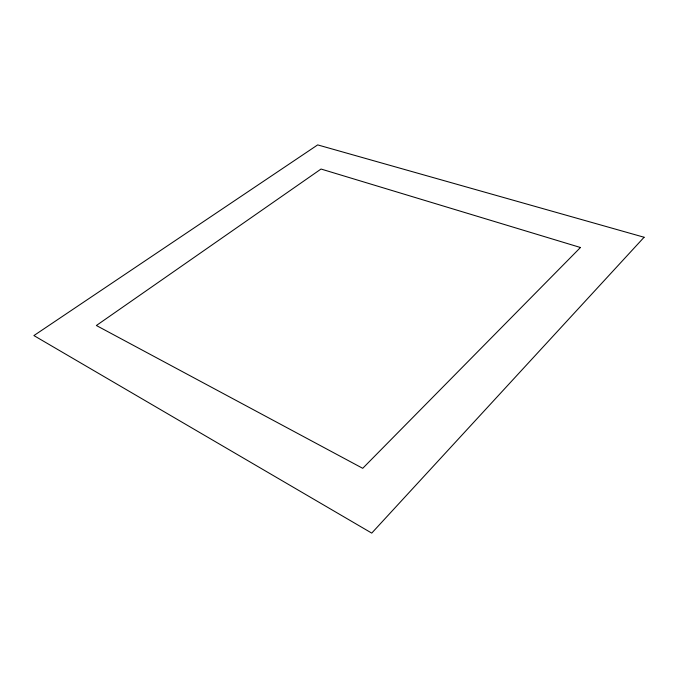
<?xml version="1.0" encoding="UTF-8"?>
<svg xmlns="http://www.w3.org/2000/svg" width="678" height="678" viewBox="0 0 678 678"><rect width="100%" height="100%" fill="white"/><g stroke="black" fill="none" stroke-linecap="round" stroke-linejoin="round"><path stroke-width="1.02" d="M644.1 237.249L371.739 533.103L33.9 335.576L317.677 144.897L644.1 237.249M580.461 247.504L362.722 468.312L96.369 325.508L321.033 169.034L580.461 247.504"/></g></svg>
